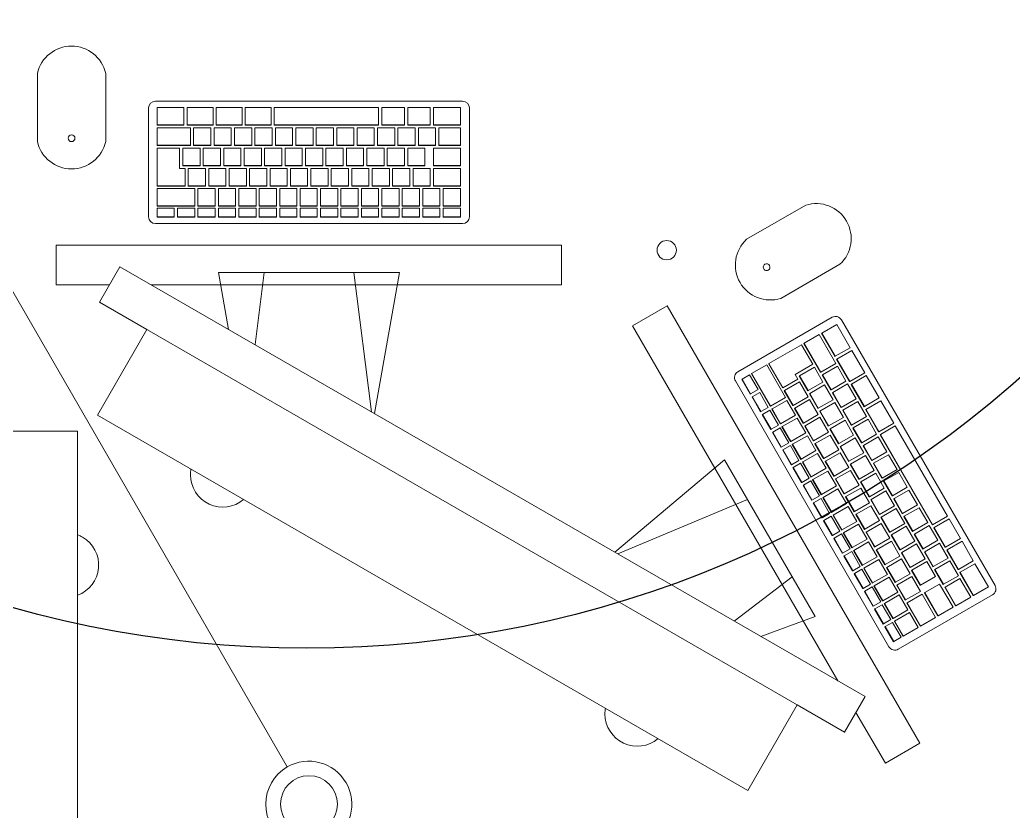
# Model space of a CAD drawing. Header units: millimetres. Extents: x 155920 to 295199, y -4084 to 97293.
# Drawn here: x 167942 to 168865, y 22626 to 23362 of the extents above; entities that cross this region are included whole.
import ezdxf

# ---------------------------------------------------------------- set-up
doc = ezdxf.new("R2010")
doc.units = ezdxf.units.MM
doc.header["$MEASUREMENT"] = 0
for name, color, linetype, lineweight in [('A-GENM', 8, 'CONTINUOUS', 9), ('E-ELEC-EQPM', 8, 'CONTINUOUS', 9), ('I-FURN', 8, 'CONTINUOUS', 9)]:
    doc.layers.add(name, color=color, linetype=linetype, lineweight=lineweight)
doc.layers.add('Social Distancing', color=7, linetype='CONTINUOUS')

msp = doc.modelspace()

# ---------------------------------------------------------------- linework, layer by layer
at = {"layer": 'A-GENM'}
for p, q in [((167958.24, 23312.59), (167958.24, 23249.09)), ((168021.74, 23249.09), (168021.74, 23312.59)), ((168353.5, 23286.71), (168067.97, 23286.71)), ((168061.62, 23280.36), (168061.62, 23179.2)), ((168094.5, 23280.72), (168069.5, 23280.72)), ((168069.5, 23280.72), (168069.5, 23264.78)), ((168094.5, 23264.78), (168094.5, 23280.72)), ((168121.5, 23280.72), (168097.5, 23280.72)), ((168097.5, 23280.72), (168097.5, 23264.78)), ((168121.5, 23264.78), (168121.5, 23280.72)), ((168148.5, 23280.72), (168124.5, 23280.72)), ((168124.5, 23280.72), (168124.5, 23264.78)), ((168148.5, 23264.78), (168148.5, 23280.72)), ((168175.5, 23280.72), (168151.5, 23280.72)), ((168151.5, 23280.72), (168151.5, 23264.78)), ((168175.5, 23264.78), (168175.5, 23280.72)), ((168178.5, 23280.72), (168178.5, 23264.78)), ((168275.5, 23280.72), (168178.5, 23280.72)), ((168275.5, 23264.78), (168275.5, 23280.72)), ((168278.5, 23280.72), (168278.5, 23264.78)), ((168299.5, 23280.72), (168278.5, 23280.72)), ((168299.5, 23264.78), (168299.5, 23280.72)), ((168302.5, 23280.72), (168302.5, 23264.78)), ((168323.5, 23280.72), (168302.5, 23280.72)), ((168323.5, 23264.78), (168323.5, 23280.72)), ((168326.5, 23280.72), (168326.5, 23264.78)), ((168351.5, 23280.72), (168326.5, 23280.72)), ((168351.5, 23264.78), (168351.5, 23280.72)), ((168359.85, 23179.2), (168359.85, 23280.36)), ((168069.5, 23264.78), (168094.5, 23264.78)), ((168069.5, 23264.51), (168069.5, 23264.78)), ((168094.5, 23264.51), (168069.5, 23264.51)), ((168094.5, 23264.51), (168094.5, 23264.78)), ((168097.5, 23264.78), (168121.5, 23264.78)), ((168097.5, 23264.51), (168097.5, 23264.78)), ((168121.5, 23264.51), (168097.5, 23264.51)), ((168121.5, 23264.51), (168121.5, 23264.78)), ((168124.5, 23264.78), (168148.5, 23264.78)), ((168124.5, 23264.51), (168124.5, 23264.78)), ((168148.5, 23264.51), (168124.5, 23264.51)), ((168148.5, 23264.51), (168148.5, 23264.78)), ((168151.5, 23264.78), (168175.5, 23264.78)), ((168151.5, 23264.51), (168151.5, 23264.78)), ((168175.5, 23264.51), (168151.5, 23264.51)), ((168175.5, 23264.51), (168175.5, 23264.78)), ((168178.5, 23264.78), (168275.5, 23264.78)), ((168178.5, 23264.51), (168178.5, 23264.78)), ((168275.5, 23264.51), (168178.5, 23264.51)), ((168275.5, 23264.51), (168275.5, 23264.78)), ((168278.5, 23264.78), (168299.5, 23264.78)), ((168278.5, 23264.51), (168278.5, 23264.78)), ((168299.5, 23264.51), (168278.5, 23264.51)), ((168299.5, 23264.51), (168299.5, 23264.78)), ((168302.5, 23264.78), (168323.5, 23264.78)), ((168302.5, 23264.51), (168302.5, 23264.78)), ((168323.5, 23264.51), (168302.5, 23264.51)), ((168323.5, 23264.51), (168323.5, 23264.78)), ((168326.5, 23264.78), (168351.5, 23264.78)), ((168326.5, 23264.51), (168326.5, 23264.78)), ((168351.5, 23264.51), (168326.5, 23264.51)), ((168351.5, 23264.51), (168351.5, 23264.78)), ((168069.5, 23261.82), (168069.5, 23245.85)), ((168100.5, 23261.82), (168069.5, 23261.82)), ((168100.5, 23245.85), (168100.5, 23261.82)), ((168103.5, 23261.82), (168103.5, 23245.85)), ((168119.5, 23261.82), (168103.5, 23261.82)), ((168119.5, 23245.85), (168119.5, 23261.82)), ((168122.5, 23261.82), (168122.5, 23245.85)), ((168138.5, 23261.82), (168122.5, 23261.82)), ((168138.5, 23245.85), (168138.5, 23261.82)), ((168141.5, 23261.82), (168141.5, 23245.85)), ((168157.5, 23261.82), (168141.5, 23261.82)), ((168157.5, 23245.85), (168157.5, 23261.82)), ((168160.5, 23261.82), (168160.5, 23245.85)), ((168176.5, 23261.82), (168160.5, 23261.82)), ((168176.5, 23245.85), (168176.5, 23261.82)), ((168179.5, 23261.82), (168179.5, 23245.85)), ((168195.5, 23261.82), (168179.5, 23261.82)), ((168195.5, 23245.85), (168195.5, 23261.82)), ((168198.5, 23261.82), (168198.5, 23245.85)), ((168214.5, 23261.82), (168198.5, 23261.82)), ((168214.5, 23245.85), (168214.5, 23261.82)), ((168217.5, 23261.82), (168217.5, 23245.85)), ((168233.5, 23261.82), (168217.5, 23261.82)), ((168233.5, 23245.85), (168233.5, 23261.82)), ((168236.5, 23261.82), (168236.5, 23245.85)), ((168252.5, 23261.82), (168236.5, 23261.82)), ((168252.5, 23245.85), (168252.5, 23261.82)), ((168255.5, 23261.82), (168255.5, 23245.85)), ((168271.5, 23261.82), (168255.5, 23261.82)), ((168271.5, 23245.85), (168271.5, 23261.82)), ((168274.5, 23261.82), (168274.5, 23245.85)), ((168290.5, 23261.82), (168274.5, 23261.82)), ((168290.5, 23245.85), (168290.5, 23261.82)), ((168293.5, 23261.82), (168293.5, 23245.85)), ((168309.5, 23261.82), (168293.5, 23261.82)), ((168309.5, 23245.85), (168309.5, 23261.82)), ((168312.5, 23261.82), (168312.5, 23245.85)), ((168328.5, 23261.82), (168312.5, 23261.82)), ((168328.5, 23245.85), (168328.5, 23261.82)), ((168331.5, 23261.79), (168331.5, 23245.85)), ((168351.5, 23261.79), (168331.5, 23261.79)), ((168351.5, 23245.85), (168351.5, 23261.79)), ((168069.5, 23245.85), (168100.5, 23245.85)), ((168069.5, 23245.58), (168069.5, 23245.85)), ((168100.5, 23245.58), (168069.5, 23245.58)), ((168100.5, 23245.58), (168100.5, 23245.85)), ((168103.5, 23245.85), (168119.5, 23245.85)), ((168103.5, 23245.58), (168103.5, 23245.85)), ((168119.5, 23245.58), (168103.5, 23245.58)), ((168119.5, 23245.58), (168119.5, 23245.85)), ((168122.5, 23245.85), (168138.5, 23245.85)), ((168122.5, 23245.58), (168122.5, 23245.85)), ((168138.5, 23245.58), (168122.5, 23245.58)), ((168138.5, 23245.58), (168138.5, 23245.85)), ((168141.5, 23245.85), (168157.5, 23245.85)), ((168141.5, 23245.58), (168141.5, 23245.85)), ((168157.5, 23245.58), (168141.5, 23245.58)), ((168157.5, 23245.58), (168157.5, 23245.85)), ((168160.5, 23245.85), (168176.5, 23245.85)), ((168160.5, 23245.58), (168160.5, 23245.85)), ((168176.5, 23245.58), (168160.5, 23245.58)), ((168176.5, 23245.58), (168176.5, 23245.85)), ((168179.5, 23245.85), (168195.5, 23245.85)), ((168179.5, 23245.58), (168179.5, 23245.85)), ((168195.5, 23245.58), (168179.5, 23245.58)), ((168195.5, 23245.58), (168195.5, 23245.85)), ((168198.5, 23245.85), (168214.5, 23245.85)), ((168198.5, 23245.58), (168198.5, 23245.85)), ((168214.5, 23245.58), (168198.5, 23245.58)), ((168214.5, 23245.58), (168214.5, 23245.85)), ((168217.5, 23245.85), (168233.5, 23245.85)), ((168217.5, 23245.58), (168217.5, 23245.85)), ((168233.5, 23245.58), (168217.5, 23245.58)), ((168233.5, 23245.58), (168233.5, 23245.85)), ((168236.5, 23245.85), (168252.5, 23245.85)), ((168236.5, 23245.58), (168236.5, 23245.85)), ((168252.5, 23245.58), (168236.5, 23245.58)), ((168252.5, 23245.58), (168252.5, 23245.85)), ((168255.5, 23245.85), (168271.5, 23245.85)), ((168255.5, 23245.58), (168255.5, 23245.85)), ((168271.5, 23245.58), (168255.5, 23245.58)), ((168271.5, 23245.58), (168271.5, 23245.85)), ((168274.5, 23245.85), (168290.5, 23245.85)), ((168274.5, 23245.58), (168274.5, 23245.85)), ((168290.5, 23245.58), (168274.5, 23245.58)), ((168290.5, 23245.58), (168290.5, 23245.85)), ((168293.5, 23245.85), (168309.5, 23245.85)), ((168293.5, 23245.58), (168293.5, 23245.85)), ((168309.5, 23245.58), (168293.5, 23245.58)), ((168309.5, 23245.58), (168309.5, 23245.85)), ((168312.5, 23245.85), (168328.5, 23245.85)), ((168312.5, 23245.58), (168312.5, 23245.85)), ((168328.5, 23245.58), (168312.5, 23245.58)), ((168328.5, 23245.58), (168328.5, 23245.85)), ((168331.5, 23245.85), (168351.5, 23245.85)), ((168331.5, 23245.58), (168331.5, 23245.85)), ((168351.5, 23245.58), (168331.5, 23245.58)), ((168351.5, 23245.58), (168351.5, 23245.85)), ((168090.5, 23242.89), (168069.5, 23242.89)), ((168069.5, 23242.89), (168069.5, 23208)), ((168090.5, 23223.96), (168090.5, 23242.89)), ((168093.5, 23242.89), (168093.5, 23226.93)), ((168109.5, 23242.89), (168093.5, 23242.89)), ((168109.5, 23226.93), (168109.5, 23242.89)), ((168112.5, 23242.89), (168112.5, 23226.93)), ((168128.5, 23242.89), (168112.5, 23242.89)), ((168128.5, 23226.93), (168128.5, 23242.89)), ((168131.5, 23242.89), (168131.5, 23226.93)), ((168147.5, 23242.89), (168131.5, 23242.89)), ((168147.5, 23226.93), (168147.5, 23242.89)), ((168150.5, 23242.89), (168150.5, 23226.93)), ((168166.5, 23242.89), (168150.5, 23242.89)), ((168166.5, 23226.93), (168166.5, 23242.89)), ((168169.5, 23242.89), (168169.5, 23226.93)), ((168185.5, 23242.89), (168169.5, 23242.89)), ((168185.5, 23226.93), (168185.5, 23242.89)), ((168188.5, 23242.89), (168188.5, 23226.93)), ((168204.5, 23242.89), (168188.5, 23242.89)), ((168204.5, 23226.93), (168204.5, 23242.89)), ((168207.5, 23242.89), (168207.5, 23226.93)), ((168223.5, 23242.89), (168207.5, 23242.89)), ((168223.5, 23226.93), (168223.5, 23242.89)), ((168226.5, 23242.89), (168226.5, 23226.93)), ((168242.5, 23242.89), (168226.5, 23242.89)), ((168242.5, 23226.93), (168242.5, 23242.89)), ((168245.5, 23242.89), (168245.5, 23226.93)), ((168261.5, 23242.89), (168245.5, 23242.89)), ((168261.5, 23226.93), (168261.5, 23242.89)), ((168264.5, 23242.89), (168264.5, 23226.93)), ((168280.5, 23242.89), (168264.5, 23242.89)), ((168280.5, 23226.93), (168280.5, 23242.89)), ((168283.5, 23242.89), (168283.5, 23226.93)), ((168299.5, 23242.89), (168283.5, 23242.89)), ((168299.5, 23226.93), (168299.5, 23242.89)), ((168302.5, 23242.89), (168302.5, 23226.93)), ((168318.5, 23242.89), (168302.5, 23242.89)), ((168318.5, 23226.93), (168318.5, 23242.89)), ((168326.5, 23242.87), (168326.5, 23226.93)), ((168351.5, 23242.87), (168326.5, 23242.87)), ((168351.5, 23226.93), (168351.5, 23242.87)), ((168093.5, 23226.93), (168109.5, 23226.93)), ((168093.5, 23226.65), (168093.5, 23226.93)), ((168109.5, 23226.65), (168109.5, 23226.93)), ((168112.5, 23226.93), (168128.5, 23226.93)), ((168112.5, 23226.65), (168112.5, 23226.93)), ((168128.5, 23226.65), (168128.5, 23226.93)), ((168131.5, 23226.93), (168147.5, 23226.93)), ((168131.5, 23226.65), (168131.5, 23226.93)), ((168147.5, 23226.65), (168147.5, 23226.93)), ((168150.5, 23226.93), (168166.5, 23226.93)), ((168150.5, 23226.65), (168150.5, 23226.93)), ((168166.5, 23226.65), (168166.5, 23226.93)), ((168169.5, 23226.93), (168185.5, 23226.93)), ((168169.5, 23226.65), (168169.5, 23226.93)), ((168185.5, 23226.65), (168185.5, 23226.93)), ((168188.5, 23226.93), (168204.5, 23226.93)), ((168188.5, 23226.65), (168188.5, 23226.93)), ((168204.5, 23226.65), (168204.5, 23226.93)), ((168207.5, 23226.93), (168223.5, 23226.93)), ((168207.5, 23226.65), (168207.5, 23226.93)), ((168223.5, 23226.65), (168223.5, 23226.93)), ((168226.5, 23226.93), (168242.5, 23226.93)), ((168226.5, 23226.65), (168226.5, 23226.93)), ((168242.5, 23226.65), (168242.5, 23226.93)), ((168245.5, 23226.93), (168261.5, 23226.93)), ((168245.5, 23226.65), (168245.5, 23226.93)), ((168261.5, 23226.65), (168261.5, 23226.93)), ((168264.5, 23226.93), (168280.5, 23226.93)), ((168264.5, 23226.65), (168264.5, 23226.93)), ((168280.5, 23226.65), (168280.5, 23226.93)), ((168283.5, 23226.93), (168299.5, 23226.93)), ((168283.5, 23226.65), (168283.5, 23226.93)), ((168299.5, 23226.65), (168299.5, 23226.93)), ((168302.5, 23226.93), (168318.5, 23226.93)), ((168302.5, 23226.65), (168302.5, 23226.93)), ((168318.5, 23226.65), (168318.5, 23226.93)), ((168326.5, 23226.93), (168351.5, 23226.93)), ((168326.5, 23226.65), (168326.5, 23226.93)), ((168351.5, 23226.65), (168351.5, 23226.93)), ((168095.5, 23223.96), (168090.5, 23223.96)), ((168109.5, 23226.65), (168093.5, 23226.65)), ((168095.5, 23208), (168095.5, 23223.96)), ((168098.5, 23223.96), (168098.5, 23208)), ((168114.5, 23223.96), (168098.5, 23223.96)), ((168128.5, 23226.65), (168112.5, 23226.65)), ((168114.5, 23208), (168114.5, 23223.96)), ((168117.5, 23223.96), (168117.5, 23208)), ((168133.5, 23223.96), (168117.5, 23223.96)), ((168147.5, 23226.65), (168131.5, 23226.65)), ((168133.5, 23208), (168133.5, 23223.96)), ((168136.5, 23223.96), (168136.5, 23208)), ((168152.5, 23223.96), (168136.5, 23223.96)), ((168166.5, 23226.65), (168150.5, 23226.65)), ((168152.5, 23208), (168152.5, 23223.96)), ((168155.5, 23223.96), (168155.5, 23208)), ((168171.5, 23223.96), (168155.5, 23223.96)), ((168185.5, 23226.65), (168169.5, 23226.65)), ((168171.5, 23208), (168171.5, 23223.96)), ((168174.5, 23223.96), (168174.5, 23208)), ((168190.5, 23223.96), (168174.5, 23223.96)), ((168204.5, 23226.65), (168188.5, 23226.65)), ((168190.5, 23208), (168190.5, 23223.96)), ((168193.5, 23223.96), (168193.5, 23208)), ((168209.5, 23223.96), (168193.5, 23223.96)), ((168223.5, 23226.65), (168207.5, 23226.65)), ((168209.5, 23208), (168209.5, 23223.96)), ((168212.5, 23223.96), (168212.5, 23208)), ((168228.5, 23223.96), (168212.5, 23223.96)), ((168242.5, 23226.65), (168226.5, 23226.65)), ((168228.5, 23208), (168228.5, 23223.96)), ((168231.5, 23223.96), (168231.5, 23208)), ((168247.5, 23223.96), (168231.5, 23223.96)), ((168261.5, 23226.65), (168245.5, 23226.65)), ((168247.5, 23208), (168247.5, 23223.96)), ((168250.5, 23223.96), (168250.5, 23208)), ((168266.5, 23223.96), (168250.5, 23223.96)), ((168280.5, 23226.65), (168264.5, 23226.65)), ((168266.5, 23208), (168266.5, 23223.96)), ((168269.5, 23223.96), (168269.5, 23208)), ((168285.5, 23223.96), (168269.5, 23223.96)), ((168299.5, 23226.65), (168283.5, 23226.65)), ((168285.5, 23208), (168285.5, 23223.96)), ((168288.5, 23223.96), (168288.5, 23208)), ((168304.5, 23223.96), (168288.5, 23223.96)), ((168318.5, 23226.65), (168302.5, 23226.65)), ((168304.5, 23208), (168304.5, 23223.96)), ((168307.5, 23223.96), (168307.5, 23208)), ((168323.5, 23223.96), (168307.5, 23223.96)), ((168323.5, 23208), (168323.5, 23223.96)), ((168351.5, 23226.65), (168326.5, 23226.65)), ((168326.5, 23223.94), (168326.5, 23208)), ((168351.5, 23223.94), (168326.5, 23223.94)), ((168351.5, 23208), (168351.5, 23223.94)), ((168069.5, 23208), (168095.5, 23208)), ((168069.5, 23207.72), (168069.5, 23208)), ((168095.5, 23207.72), (168069.5, 23207.72)), ((168104.5, 23205.59), (168069.5, 23205.59)), ((168069.5, 23205.59), (168069.5, 23189.35)), ((168095.5, 23207.72), (168095.5, 23208)), ((168098.5, 23208), (168114.5, 23208)), ((168098.5, 23207.72), (168098.5, 23208)), ((168114.5, 23207.72), (168098.5, 23207.72)), ((168104.5, 23189.35), (168104.5, 23205.59)), ((168107.5, 23205.31), (168107.5, 23189.35)), ((168123.5, 23205.31), (168107.5, 23205.31)), ((168114.5, 23207.72), (168114.5, 23208)), ((168117.5, 23208), (168133.5, 23208)), ((168117.5, 23207.72), (168117.5, 23208)), ((168133.5, 23207.72), (168117.5, 23207.72)), ((168123.5, 23189.35), (168123.5, 23205.31)), ((168126.5, 23205.31), (168126.5, 23189.35)), ((168142.5, 23205.31), (168126.5, 23205.31)), ((168133.5, 23207.72), (168133.5, 23208)), ((168136.5, 23208), (168152.5, 23208)), ((168136.5, 23207.72), (168136.5, 23208)), ((168152.5, 23207.72), (168136.5, 23207.72)), ((168142.5, 23189.35), (168142.5, 23205.31)), ((168145.5, 23205.31), (168145.5, 23189.35)), ((168161.5, 23205.31), (168145.5, 23205.31)), ((168152.5, 23207.72), (168152.5, 23208)), ((168155.5, 23208), (168171.5, 23208)), ((168155.5, 23207.72), (168155.5, 23208)), ((168171.5, 23207.72), (168155.5, 23207.72)), ((168161.5, 23189.35), (168161.5, 23205.31)), ((168164.5, 23205.31), (168164.5, 23189.35)), ((168180.5, 23205.31), (168164.5, 23205.31)), ((168171.5, 23207.72), (168171.5, 23208)), ((168174.5, 23208), (168190.5, 23208)), ((168174.5, 23207.72), (168174.5, 23208)), ((168190.5, 23207.72), (168174.5, 23207.72)), ((168180.5, 23189.35), (168180.5, 23205.31)), ((168183.5, 23205.31), (168183.5, 23189.35)), ((168199.5, 23205.31), (168183.5, 23205.31)), ((168190.5, 23207.72), (168190.5, 23208)), ((168193.5, 23208), (168209.5, 23208)), ((168193.5, 23207.72), (168193.5, 23208)), ((168209.5, 23207.72), (168193.5, 23207.72)), ((168199.5, 23189.35), (168199.5, 23205.31)), ((168202.5, 23205.31), (168202.5, 23189.35)), ((168218.5, 23205.31), (168202.5, 23205.31)), ((168209.5, 23207.72), (168209.5, 23208)), ((168212.5, 23208), (168228.5, 23208)), ((168212.5, 23207.72), (168212.5, 23208)), ((168228.5, 23207.72), (168212.5, 23207.72)), ((168218.5, 23189.35), (168218.5, 23205.31)), ((168221.5, 23205.31), (168221.5, 23189.35)), ((168237.5, 23205.31), (168221.5, 23205.31)), ((168228.5, 23207.72), (168228.5, 23208)), ((168231.5, 23208), (168247.5, 23208)), ((168231.5, 23207.72), (168231.5, 23208)), ((168247.5, 23207.72), (168231.5, 23207.72)), ((168237.5, 23189.35), (168237.5, 23205.31)), ((168240.5, 23205.31), (168240.5, 23189.35)), ((168256.5, 23205.31), (168240.5, 23205.31)), ((168247.5, 23207.72), (168247.5, 23208)), ((168250.5, 23208), (168266.5, 23208)), ((168250.5, 23207.72), (168250.5, 23208)), ((168266.5, 23207.72), (168250.5, 23207.72)), ((168256.5, 23189.35), (168256.5, 23205.31)), ((168259.5, 23205.31), (168259.5, 23189.35)), ((168275.5, 23205.31), (168259.5, 23205.31)), ((168266.5, 23207.72), (168266.5, 23208)), ((168269.5, 23208), (168285.5, 23208)), ((168269.5, 23207.72), (168269.5, 23208)), ((168285.5, 23207.72), (168269.5, 23207.72)), ((168275.5, 23189.35), (168275.5, 23205.31)), ((168278.5, 23205.31), (168278.5, 23189.35)), ((168294.5, 23205.31), (168278.5, 23205.31)), ((168285.5, 23207.72), (168285.5, 23208)), ((168288.5, 23208), (168304.5, 23208)), ((168288.5, 23207.72), (168288.5, 23208)), ((168304.5, 23207.72), (168288.5, 23207.72)), ((168294.5, 23189.35), (168294.5, 23205.31)), ((168297.5, 23205.31), (168297.5, 23189.35)), ((168313.5, 23205.31), (168297.5, 23205.31)), ((168304.5, 23207.72), (168304.5, 23208)), ((168307.5, 23208), (168323.5, 23208)), ((168307.5, 23207.72), (168307.5, 23208)), ((168323.5, 23207.72), (168307.5, 23207.72)), ((168313.5, 23189.35), (168313.5, 23205.31)), ((168316.5, 23205.31), (168316.5, 23189.35)), ((168332.5, 23205.31), (168316.5, 23205.31)), ((168323.5, 23207.72), (168323.5, 23208)), ((168326.5, 23208), (168351.5, 23208)), ((168326.5, 23207.72), (168326.5, 23208)), ((168351.5, 23207.72), (168326.5, 23207.72)), ((168332.5, 23189.35), (168332.5, 23205.31)), ((168335.5, 23205.31), (168335.5, 23189.35)), ((168351.5, 23205.31), (168335.5, 23205.31)), ((168351.5, 23207.72), (168351.5, 23208)), ((168351.5, 23189.35), (168351.5, 23205.31)), ((168672.63, 23189.97), (168617.64, 23158.22)), ((168069.5, 23189.35), (168104.5, 23189.35)), ((168069.5, 23189.07), (168069.5, 23189.35)), ((168104.5, 23189.07), (168069.5, 23189.07)), ((168069.5, 23187.09), (168069.5, 23179.11)), ((168085.5, 23187.09), (168069.5, 23187.09)), ((168085.5, 23179.11), (168085.5, 23187.09)), ((168088.5, 23187.09), (168088.5, 23179.11)), ((168104.5, 23187.09), (168088.5, 23187.09)), ((168104.5, 23189.07), (168104.5, 23189.35)), ((168104.5, 23179.11), (168104.5, 23187.09)), ((168107.5, 23189.35), (168123.5, 23189.35)), ((168107.5, 23189.07), (168107.5, 23189.35)), ((168123.5, 23189.07), (168107.5, 23189.07)), ((168107.5, 23187.09), (168107.5, 23179.11)), ((168123.5, 23187.09), (168107.5, 23187.09)), ((168123.5, 23189.07), (168123.5, 23189.35)), ((168123.5, 23179.11), (168123.5, 23187.09)), ((168126.5, 23189.35), (168142.5, 23189.35)), ((168126.5, 23189.07), (168126.5, 23189.35)), ((168142.5, 23189.07), (168126.5, 23189.07)), ((168126.5, 23187.09), (168126.5, 23179.11)), ((168142.5, 23187.09), (168126.5, 23187.09)), ((168142.5, 23189.07), (168142.5, 23189.35)), ((168142.5, 23179.11), (168142.5, 23187.09)), ((168145.5, 23189.35), (168161.5, 23189.35)), ((168145.5, 23189.07), (168145.5, 23189.35)), ((168161.5, 23189.07), (168145.5, 23189.07)), ((168145.5, 23187.09), (168145.5, 23179.11)), ((168161.5, 23187.09), (168145.5, 23187.09)), ((168161.5, 23189.07), (168161.5, 23189.35)), ((168161.5, 23179.11), (168161.5, 23187.09)), ((168164.5, 23189.35), (168180.5, 23189.35)), ((168164.5, 23189.07), (168164.5, 23189.35)), ((168180.5, 23189.07), (168164.5, 23189.07)), ((168164.5, 23187.09), (168164.5, 23179.11)), ((168180.5, 23187.09), (168164.5, 23187.09)), ((168180.5, 23189.07), (168180.5, 23189.35)), ((168180.5, 23179.11), (168180.5, 23187.09)), ((168183.5, 23189.35), (168199.5, 23189.35)), ((168183.5, 23189.07), (168183.5, 23189.35)), ((168199.5, 23189.07), (168183.5, 23189.07)), ((168183.5, 23187.09), (168183.5, 23179.11)), ((168199.5, 23187.09), (168183.5, 23187.09)), ((168199.5, 23189.07), (168199.5, 23189.35)), ((168199.5, 23179.11), (168199.5, 23187.09)), ((168202.5, 23189.35), (168218.5, 23189.35)), ((168202.5, 23189.07), (168202.5, 23189.35)), ((168218.5, 23189.07), (168202.5, 23189.07)), ((168202.5, 23187.09), (168202.5, 23179.11)), ((168218.5, 23187.09), (168202.5, 23187.09)), ((168218.5, 23189.07), (168218.5, 23189.35)), ((168218.5, 23179.11), (168218.5, 23187.09)), ((168221.5, 23189.35), (168237.5, 23189.35)), ((168221.5, 23189.07), (168221.5, 23189.35)), ((168237.5, 23189.07), (168221.5, 23189.07)), ((168221.5, 23187.09), (168221.5, 23179.11)), ((168237.5, 23187.09), (168221.5, 23187.09)), ((168237.5, 23189.07), (168237.5, 23189.35)), ((168237.5, 23179.11), (168237.5, 23187.09)), ((168240.5, 23189.35), (168256.5, 23189.35)), ((168240.5, 23189.07), (168240.5, 23189.35)), ((168256.5, 23189.07), (168240.5, 23189.07)), ((168240.5, 23187.09), (168240.5, 23179.11)), ((168256.5, 23187.09), (168240.5, 23187.09)), ((168256.5, 23189.07), (168256.5, 23189.35)), ((168256.5, 23179.11), (168256.5, 23187.09)), ((168259.5, 23189.35), (168275.5, 23189.35)), ((168259.5, 23189.07), (168259.5, 23189.35)), ((168275.5, 23189.07), (168259.5, 23189.07)), ((168259.5, 23187.09), (168259.5, 23179.11)), ((168275.5, 23187.09), (168259.5, 23187.09)), ((168275.5, 23189.07), (168275.5, 23189.35)), ((168275.5, 23179.11), (168275.5, 23187.09)), ((168278.5, 23189.35), (168294.5, 23189.35)), ((168278.5, 23189.07), (168278.5, 23189.35)), ((168294.5, 23189.07), (168278.5, 23189.07)), ((168278.5, 23187.09), (168278.5, 23179.11)), ((168294.5, 23187.09), (168278.5, 23187.09)), ((168294.5, 23189.07), (168294.5, 23189.35)), ((168294.5, 23179.11), (168294.5, 23187.09)), ((168297.5, 23189.35), (168313.5, 23189.35)), ((168297.5, 23189.07), (168297.5, 23189.35)), ((168313.5, 23189.07), (168297.5, 23189.07)), ((168297.5, 23187.09), (168297.5, 23179.11)), ((168313.5, 23187.09), (168297.5, 23187.09)), ((168313.5, 23189.07), (168313.5, 23189.35)), ((168313.5, 23179.11), (168313.5, 23187.09)), ((168316.5, 23189.35), (168332.5, 23189.35)), ((168316.5, 23189.07), (168316.5, 23189.35)), ((168332.5, 23189.07), (168316.5, 23189.07)), ((168316.5, 23187.09), (168316.5, 23179.11)), ((168332.5, 23187.09), (168316.5, 23187.09)), ((168332.5, 23189.07), (168332.5, 23189.35)), ((168332.5, 23179.11), (168332.5, 23187.09)), ((168335.5, 23189.35), (168351.5, 23189.35)), ((168335.5, 23189.07), (168335.5, 23189.35)), ((168351.5, 23189.07), (168335.5, 23189.07)), ((168335.5, 23187.09), (168335.5, 23179.11)), ((168351.5, 23187.09), (168335.5, 23187.09)), ((168351.5, 23189.07), (168351.5, 23189.35)), ((168351.5, 23179.11), (168351.5, 23187.09)), ((168067.97, 23172.85), (168353.5, 23172.85)), ((168069.5, 23179.11), (168085.5, 23179.11)), ((168069.5, 23178.83), (168069.5, 23179.11)), ((168085.5, 23178.83), (168069.5, 23178.83)), ((168085.5, 23178.83), (168085.5, 23179.11)), ((168088.5, 23179.11), (168104.5, 23179.11)), ((168088.5, 23178.83), (168088.5, 23179.11)), ((168104.5, 23178.83), (168088.5, 23178.83)), ((168104.5, 23178.83), (168104.5, 23179.11)), ((168107.5, 23179.11), (168123.5, 23179.11)), ((168107.5, 23178.83), (168107.5, 23179.11)), ((168123.5, 23178.83), (168107.5, 23178.83)), ((168123.5, 23178.83), (168123.5, 23179.11)), ((168126.5, 23179.11), (168142.5, 23179.11)), ((168126.5, 23178.83), (168126.5, 23179.11)), ((168142.5, 23178.83), (168126.5, 23178.83)), ((168142.5, 23178.83), (168142.5, 23179.11)), ((168145.5, 23179.11), (168161.5, 23179.11)), ((168145.5, 23178.83), (168145.5, 23179.11)), ((168161.5, 23178.83), (168145.5, 23178.83)), ((168161.5, 23178.83), (168161.5, 23179.11)), ((168164.5, 23179.11), (168180.5, 23179.11)), ((168164.5, 23178.83), (168164.5, 23179.11)), ((168180.5, 23178.83), (168164.5, 23178.83)), ((168180.5, 23178.83), (168180.5, 23179.11)), ((168183.5, 23179.11), (168199.5, 23179.11)), ((168183.5, 23178.83), (168183.5, 23179.11)), ((168199.5, 23178.83), (168183.5, 23178.83)), ((168199.5, 23178.83), (168199.5, 23179.11)), ((168202.5, 23179.11), (168218.5, 23179.11)), ((168202.5, 23178.83), (168202.5, 23179.11)), ((168218.5, 23178.83), (168202.5, 23178.83)), ((168218.5, 23178.83), (168218.5, 23179.11)), ((168221.5, 23179.11), (168237.5, 23179.11)), ((168221.5, 23178.83), (168221.5, 23179.11)), ((168237.5, 23178.83), (168221.5, 23178.83)), ((168237.5, 23178.83), (168237.5, 23179.11)), ((168240.5, 23179.11), (168256.5, 23179.11)), ((168240.5, 23178.83), (168240.5, 23179.11)), ((168256.5, 23178.83), (168240.5, 23178.83)), ((168256.5, 23178.83), (168256.5, 23179.11)), ((168259.5, 23179.11), (168275.5, 23179.11)), ((168259.5, 23178.83), (168259.5, 23179.11)), ((168275.5, 23178.83), (168259.5, 23178.83)), ((168275.5, 23178.83), (168275.5, 23179.11)), ((168278.5, 23179.11), (168294.5, 23179.11)), ((168278.5, 23178.83), (168278.5, 23179.11)), ((168294.5, 23178.83), (168278.5, 23178.83)), ((168294.5, 23178.83), (168294.5, 23179.11)), ((168297.5, 23179.11), (168313.5, 23179.11)), ((168297.5, 23178.83), (168297.5, 23179.11)), ((168313.5, 23178.83), (168297.5, 23178.83)), ((168313.5, 23178.83), (168313.5, 23179.11)), ((168316.5, 23179.11), (168332.5, 23179.11)), ((168316.5, 23178.83), (168316.5, 23179.11)), ((168332.5, 23178.83), (168316.5, 23178.83)), ((168332.5, 23178.83), (168332.5, 23179.11)), ((168335.5, 23179.11), (168351.5, 23179.11)), ((168335.5, 23178.83), (168335.5, 23179.11)), ((168351.5, 23178.83), (168335.5, 23178.83)), ((168351.5, 23178.83), (168351.5, 23179.11)), ((168649.39, 23103.23), (168704.38, 23134.98)), ((168697.15, 23085.62), (168609.54, 23035.04)), ((168701.41, 23078.97), (168687.6, 23071)), ((168713.91, 23057.32), (168701.41, 23078.97)), ((168848.59, 22836.02), (168705.83, 23083.3)), ((168687.36, 23070.86), (168687.6, 23071)), ((168699.86, 23049.21), (168687.36, 23070.86)), ((168687.6, 23071), (168700.1, 23049.35)), ((168670.97, 23061.4), (168671.21, 23061.54)), ((168686.47, 23034.55), (168670.97, 23061.4)), ((168685.03, 23069.52), (168671.21, 23061.54)), ((168671.21, 23061.54), (168686.71, 23034.69)), ((168700.53, 23042.67), (168685.03, 23069.52)), ((168668.64, 23060.05), (168638.43, 23042.61)), ((168679.14, 23041.87), (168668.64, 23060.05)), ((168700.1, 23049.35), (168713.91, 23057.32)), ((168715.41, 23054.72), (168701.6, 23046.75)), ((168727.41, 23033.94), (168715.41, 23054.72)), ((168638.19, 23042.47), (168638.43, 23042.61)), ((168651.19, 23019.96), (168638.19, 23042.47)), ((168638.43, 23042.61), (168651.43, 23020.09)), ((168686.71, 23034.69), (168700.53, 23042.67)), ((168699.86, 23049.21), (168700.1, 23049.35)), ((168701.36, 23046.61), (168701.6, 23046.75)), ((168713.36, 23025.83), (168701.36, 23046.61)), ((168701.6, 23046.75), (168713.6, 23025.97)), ((168622.04, 23033.15), (168622.27, 23033.29)), ((168639.54, 23002.84), (168622.04, 23033.15)), ((168636.34, 23041.4), (168622.27, 23033.29)), ((168622.27, 23033.29), (168639.77, 23002.97)), ((168653.84, 23011.09), (168636.34, 23041.4)), ((168662.75, 23032.4), (168679.14, 23041.87)), ((168680.64, 23039.27), (168666.82, 23031.29)), ((168688.64, 23025.41), (168680.64, 23039.27)), ((168686.47, 23034.55), (168686.71, 23034.69)), ((168702.03, 23040.07), (168688.21, 23032.09)), ((168710.03, 23026.22), (168702.03, 23040.07)), ((168713.6, 23025.97), (168727.41, 23033.94)), ((168607.22, 23026.36), (168749.98, 22779.08)), ((168613.17, 23028.03), (168613.41, 23028.17)), ((168621.17, 23014.17), (168613.17, 23028.03)), ((168620.32, 23032.16), (168613.41, 23028.17)), ((168613.41, 23028.17), (168621.41, 23014.31)), ((168628.32, 23018.3), (168620.32, 23032.16)), ((168651.43, 23020.09), (168665.25, 23028.07)), ((168666.75, 23025.48), (168652.93, 23017.5)), ((168665.25, 23028.07), (168662.75, 23032.4)), ((168666.58, 23031.15), (168666.82, 23031.29)), ((168674.58, 23017.29), (168666.58, 23031.15)), ((168674.75, 23011.62), (168666.75, 23025.48)), ((168666.82, 23031.29), (168674.82, 23017.43)), ((168674.82, 23017.43), (168688.64, 23025.41)), ((168687.97, 23031.95), (168688.21, 23032.09)), ((168695.97, 23018.1), (168687.97, 23031.95)), ((168688.21, 23032.09), (168696.21, 23018.24)), ((168696.21, 23018.24), (168710.03, 23026.22)), ((168711.53, 23023.62), (168697.71, 23015.64)), ((168719.53, 23009.76), (168711.53, 23023.62)), ((168713.36, 23025.83), (168713.6, 23025.97)), ((168728.91, 23031.34), (168715.1, 23023.37)), ((168740.91, 23010.56), (168728.91, 23031.34)), ((168621.17, 23014.17), (168621.41, 23014.31)), ((168621.41, 23014.31), (168628.32, 23018.3)), ((168629.82, 23015.7), (168622.91, 23011.71)), ((168637.82, 23001.85), (168629.82, 23015.7)), ((168651.19, 23019.96), (168651.43, 23020.09)), ((168652.69, 23017.36), (168652.93, 23017.5)), ((168660.69, 23003.5), (168652.69, 23017.36)), ((168652.93, 23017.5), (168660.93, 23003.64)), ((168674.58, 23017.29), (168674.82, 23017.43)), ((168676.08, 23014.7), (168676.32, 23014.84)), ((168684.08, 23000.84), (168676.08, 23014.7)), ((168690.14, 23022.82), (168676.32, 23014.84)), ((168676.32, 23014.84), (168684.32, 23000.98)), ((168698.14, 23008.96), (168690.14, 23022.82)), ((168695.97, 23018.1), (168696.21, 23018.24)), ((168697.47, 23015.5), (168697.71, 23015.64)), ((168705.47, 23001.64), (168697.47, 23015.5)), ((168697.71, 23015.64), (168705.71, 23001.78)), ((168714.86, 23023.23), (168715.1, 23023.37)), ((168726.86, 23002.45), (168714.86, 23023.23)), ((168715.1, 23023.37), (168727.1, 23002.59)), ((168622.67, 23011.57), (168622.91, 23011.71)), ((168630.67, 22997.72), (168622.67, 23011.57)), ((168622.91, 23011.71), (168630.91, 22997.86)), ((168639.77, 23002.97), (168653.84, 23011.09)), ((168655.1, 23008.36), (168641.27, 23000.38)), ((168663.1, 22994.5), (168655.1, 23008.36)), ((168660.93, 23003.64), (168674.75, 23011.62)), ((168676.25, 23009.02), (168662.43, 23001.04)), ((168684.25, 22995.17), (168676.25, 23009.02)), ((168684.32, 23000.98), (168698.14, 23008.96)), ((168699.64, 23006.36), (168685.82, 22998.38)), ((168707.64, 22992.5), (168699.64, 23006.36)), ((168705.71, 23001.78), (168719.53, 23009.76)), ((168721.03, 23007.16), (168707.21, 22999.18)), ((168729.03, 22993.31), (168721.03, 23007.16)), ((168727.1, 23002.59), (168740.91, 23010.56)), ((168742.41, 23007.96), (168728.6, 22999.99)), ((168754.41, 22987.17), (168742.41, 23007.96)), ((168630.67, 22997.72), (168630.91, 22997.86)), ((168630.91, 22997.86), (168637.82, 23001.85)), ((168639.32, 22999.25), (168632.41, 22995.26)), ((168647.32, 22985.39), (168639.32, 22999.25)), ((168639.54, 23002.84), (168639.77, 23002.97)), ((168641.04, 23000.24), (168641.27, 23000.38)), ((168649.04, 22986.38), (168641.04, 23000.24)), ((168641.27, 23000.38), (168649.27, 22986.52)), ((168660.69, 23003.5), (168660.93, 23003.64)), ((168662.19, 23000.9), (168662.43, 23001.04)), ((168670.19, 22987.05), (168662.19, 23000.9)), ((168662.43, 23001.04), (168670.43, 22987.18)), ((168684.08, 23000.84), (168684.32, 23000.98)), ((168685.58, 22998.24), (168685.82, 22998.38)), ((168693.58, 22984.39), (168685.58, 22998.24)), ((168685.82, 22998.38), (168693.82, 22984.52)), ((168705.47, 23001.64), (168705.71, 23001.78)), ((168706.97, 22999.05), (168707.21, 22999.18)), ((168714.97, 22985.19), (168706.97, 22999.05)), ((168707.21, 22999.18), (168715.21, 22985.33)), ((168726.86, 23002.45), (168727.1, 23002.59)), ((168728.36, 22999.85), (168728.6, 22999.99)), ((168740.36, 22979.06), (168728.36, 22999.85)), ((168728.6, 22999.99), (168740.6, 22979.2)), ((168632.17, 22995.12), (168632.41, 22995.26)), ((168640.17, 22981.26), (168632.17, 22995.12)), ((168632.41, 22995.26), (168640.41, 22981.4)), ((168649.27, 22986.52), (168663.1, 22994.5)), ((168664.6, 22991.9), (168650.77, 22983.92)), ((168672.6, 22978.05), (168664.6, 22991.9)), ((168670.19, 22987.05), (168670.43, 22987.18)), ((168670.43, 22987.18), (168684.25, 22995.17)), ((168685.75, 22992.57), (168671.93, 22984.59)), ((168693.75, 22978.71), (168685.75, 22992.57)), ((168693.82, 22984.52), (168707.64, 22992.5)), ((168709.14, 22989.91), (168695.32, 22981.93)), ((168717.14, 22976.05), (168709.14, 22989.91)), ((168715.21, 22985.33), (168729.03, 22993.31)), ((168730.53, 22990.71), (168716.71, 22982.73)), ((168738.53, 22976.85), (168730.53, 22990.71)), ((168740.6, 22979.2), (168754.41, 22987.17)), ((168640.17, 22981.26), (168640.41, 22981.4)), ((168640.41, 22981.4), (168647.32, 22985.39)), ((168641.67, 22978.66), (168641.91, 22978.8)), ((168649.67, 22964.81), (168641.67, 22978.66)), ((168648.82, 22982.79), (168641.91, 22978.8)), ((168641.91, 22978.8), (168649.91, 22964.95)), ((168656.82, 22968.94), (168648.82, 22982.79)), ((168649.04, 22986.38), (168649.27, 22986.52)), ((168650.54, 22983.78), (168650.77, 22983.92)), ((168658.54, 22969.93), (168650.54, 22983.78)), ((168650.77, 22983.92), (168658.77, 22970.07)), ((168658.77, 22970.07), (168672.6, 22978.05)), ((168671.69, 22984.45), (168671.93, 22984.59)), ((168679.69, 22970.59), (168671.69, 22984.45)), ((168671.93, 22984.59), (168679.93, 22970.73)), ((168679.93, 22970.73), (168693.75, 22978.71)), ((168693.58, 22984.39), (168693.82, 22984.52)), ((168695.08, 22981.79), (168695.32, 22981.93)), ((168703.08, 22967.93), (168695.08, 22981.79)), ((168695.32, 22981.93), (168703.32, 22968.07)), ((168714.97, 22985.19), (168715.21, 22985.33)), ((168716.47, 22982.59), (168716.71, 22982.73)), ((168724.47, 22968.74), (168716.47, 22982.59)), ((168716.71, 22982.73), (168724.71, 22968.87)), ((168740.36, 22979.06), (168740.6, 22979.2)), ((168755.91, 22984.57), (168742.1, 22976.61)), ((168804.41, 22900.57), (168755.91, 22984.57)), ((168649.91, 22964.95), (168656.82, 22968.94)), ((168658.54, 22969.93), (168658.77, 22970.07)), ((168674.1, 22975.45), (168660.27, 22967.47)), ((168682.1, 22961.59), (168674.1, 22975.45)), ((168679.69, 22970.59), (168679.93, 22970.73)), ((168681.19, 22967.99), (168681.43, 22968.13)), ((168695.25, 22976.11), (168681.43, 22968.13)), ((168681.43, 22968.13), (168689.43, 22954.28)), ((168703.25, 22962.26), (168695.25, 22976.11)), ((168703.32, 22968.07), (168717.14, 22976.05)), ((168718.64, 22973.45), (168704.82, 22965.47)), ((168726.64, 22959.6), (168718.64, 22973.45)), ((168724.47, 22968.74), (168724.71, 22968.87)), ((168724.71, 22968.87), (168738.53, 22976.85)), ((168740.03, 22974.26), (168726.21, 22966.28)), ((168748.03, 22960.4), (168740.03, 22974.26)), ((168741.86, 22976.47), (168742.1, 22976.61)), ((168790.36, 22892.46), (168741.86, 22976.47)), ((168742.1, 22976.61), (168790.6, 22892.6)), ((168649.67, 22964.81), (168649.91, 22964.95)), ((168651.17, 22962.21), (168651.41, 22962.35)), ((168659.17, 22948.35), (168651.17, 22962.21)), ((168658.32, 22966.34), (168651.41, 22962.35)), ((168651.41, 22962.35), (168659.41, 22948.49)), ((168666.32, 22952.48), (168658.32, 22966.34)), ((168660.04, 22967.33), (168660.27, 22967.47)), ((168668.04, 22953.47), (168660.04, 22967.33)), ((168660.27, 22967.47), (168668.27, 22953.61)), ((168668.27, 22953.61), (168682.1, 22961.59)), ((168683.6, 22958.99), (168669.77, 22951.01)), ((168689.19, 22954.14), (168681.19, 22967.99)), ((168691.6, 22945.14), (168683.6, 22958.99)), ((168689.43, 22954.28), (168703.25, 22962.26)), ((168704.75, 22959.66), (168690.93, 22951.68)), ((168703.08, 22967.93), (168703.32, 22968.07)), ((168704.58, 22965.33), (168704.82, 22965.47)), ((168712.58, 22951.48), (168704.58, 22965.33)), ((168712.75, 22945.8), (168704.75, 22959.66)), ((168704.82, 22965.47), (168712.82, 22951.62)), ((168712.82, 22951.62), (168726.64, 22959.6)), ((168725.97, 22966.14), (168726.21, 22966.28)), ((168733.97, 22952.28), (168725.97, 22966.14)), ((168726.21, 22966.28), (168734.21, 22952.42)), ((168734.21, 22952.42), (168748.03, 22960.4)), ((168659.41, 22948.49), (168666.32, 22952.48)), ((168667.82, 22949.88), (168660.91, 22945.89)), ((168675.82, 22936.03), (168667.82, 22949.88)), ((168668.04, 22953.47), (168668.27, 22953.61)), ((168669.54, 22950.87), (168669.77, 22951.01)), ((168677.54, 22937.02), (168669.54, 22950.87)), ((168669.77, 22951.01), (168677.77, 22937.16)), ((168689.19, 22954.14), (168689.43, 22954.28)), ((168690.69, 22951.54), (168690.93, 22951.68)), ((168698.69, 22937.68), (168690.69, 22951.54)), ((168690.93, 22951.68), (168698.93, 22937.82)), ((168712.58, 22951.48), (168712.82, 22951.62)), ((168728.14, 22957), (168714.32, 22949.02)), ((168736.14, 22943.14), (168728.14, 22957)), ((168733.97, 22952.28), (168734.21, 22952.42)), ((168735.47, 22949.68), (168735.71, 22949.82)), ((168743.47, 22935.83), (168735.47, 22949.68)), ((168749.53, 22957.8), (168735.71, 22949.82)), ((168735.71, 22949.82), (168743.71, 22935.96)), ((168757.53, 22943.94), (168749.53, 22957.8)), ((168659.17, 22948.35), (168659.41, 22948.49)), ((168660.67, 22945.76), (168660.91, 22945.89)), ((168668.67, 22931.9), (168660.67, 22945.76)), ((168660.91, 22945.89), (168668.91, 22932.04)), ((168677.77, 22937.16), (168691.6, 22945.14)), ((168693.1, 22942.54), (168679.27, 22934.56)), ((168701.1, 22928.68), (168693.1, 22942.54)), ((168698.93, 22937.82), (168712.75, 22945.8)), ((168714.25, 22943.2), (168700.43, 22935.22)), ((168714.08, 22948.88), (168714.32, 22949.02)), ((168722.08, 22935.02), (168714.08, 22948.88)), ((168722.25, 22929.35), (168714.25, 22943.2)), ((168714.32, 22949.02), (168722.32, 22935.16)), ((168722.32, 22935.16), (168736.14, 22943.14)), ((168737.64, 22940.54), (168723.82, 22932.56)), ((168745.64, 22926.69), (168737.64, 22940.54)), ((168743.71, 22935.96), (168757.53, 22943.94)), ((168759.03, 22941.35), (168745.21, 22933.37)), ((168767.03, 22927.49), (168759.03, 22941.35)), ((168668.67, 22931.9), (168668.91, 22932.04)), ((168668.91, 22932.04), (168675.82, 22936.03)), ((168677.32, 22933.43), (168670.41, 22929.44)), ((168685.32, 22919.57), (168677.32, 22933.43)), ((168677.54, 22937.02), (168677.77, 22937.16)), ((168679.04, 22934.42), (168679.27, 22934.56)), ((168687.04, 22920.56), (168679.04, 22934.42)), ((168679.27, 22934.56), (168687.27, 22920.7)), ((168698.69, 22937.68), (168698.93, 22937.82)), ((168700.19, 22935.08), (168700.43, 22935.22)), ((168708.19, 22921.23), (168700.19, 22935.08)), ((168700.43, 22935.22), (168708.43, 22921.37)), ((168722.08, 22935.02), (168722.32, 22935.16)), ((168723.58, 22932.42), (168723.82, 22932.56)), ((168731.58, 22918.57), (168723.58, 22932.42)), ((168723.82, 22932.56), (168731.82, 22918.71)), ((168743.47, 22935.83), (168743.71, 22935.96)), ((168744.97, 22933.23), (168745.21, 22933.37)), ((168752.97, 22919.37), (168744.97, 22933.23)), ((168745.21, 22933.37), (168753.21, 22919.51)), ((168670.17, 22929.3), (168670.41, 22929.44)), ((168678.17, 22915.44), (168670.17, 22929.3)), ((168670.41, 22929.44), (168678.41, 22915.58)), ((168687.27, 22920.7), (168701.1, 22928.68)), ((168702.6, 22926.08), (168688.77, 22918.1)), ((168710.6, 22912.23), (168702.6, 22926.08)), ((168708.43, 22921.37), (168722.25, 22929.35)), ((168723.75, 22926.75), (168709.93, 22918.77)), ((168731.75, 22912.89), (168723.75, 22926.75)), ((168731.82, 22918.71), (168745.64, 22926.69)), ((168747.14, 22924.09), (168733.32, 22916.11)), ((168755.14, 22910.23), (168747.14, 22924.09)), ((168753.21, 22919.51), (168767.03, 22927.49)), ((168768.53, 22924.89), (168754.71, 22916.91)), ((168776.53, 22911.04), (168768.53, 22924.89)), ((168678.17, 22915.44), (168678.41, 22915.58)), ((168678.41, 22915.58), (168685.32, 22919.57)), ((168679.67, 22912.85), (168679.91, 22912.98)), ((168687.67, 22898.99), (168679.67, 22912.85)), ((168686.82, 22916.97), (168679.91, 22912.98)), ((168679.91, 22912.98), (168687.91, 22899.13)), ((168694.82, 22903.12), (168686.82, 22916.97)), ((168687.04, 22920.56), (168687.27, 22920.7)), ((168688.54, 22917.97), (168688.77, 22918.1)), ((168696.54, 22904.11), (168688.54, 22917.97)), ((168688.77, 22918.1), (168696.77, 22904.25)), ((168708.19, 22921.23), (168708.43, 22921.37)), ((168709.69, 22918.63), (168709.93, 22918.77)), ((168717.69, 22904.77), (168709.69, 22918.63)), ((168709.93, 22918.77), (168717.93, 22904.91)), ((168717.93, 22904.91), (168731.75, 22912.89)), ((168731.58, 22918.57), (168731.82, 22918.71)), ((168733.08, 22915.97), (168733.32, 22916.11)), ((168741.08, 22902.11), (168733.08, 22915.97)), ((168733.32, 22916.11), (168741.32, 22902.25)), ((168752.97, 22919.37), (168753.21, 22919.51)), ((168754.47, 22916.77), (168754.71, 22916.91)), ((168762.47, 22902.92), (168754.47, 22916.77)), ((168754.71, 22916.91), (168762.71, 22903.06)), ((168696.54, 22904.11), (168696.77, 22904.25)), ((168696.77, 22904.25), (168710.6, 22912.23)), ((168712.1, 22909.63), (168698.27, 22901.65)), ((168720.1, 22895.77), (168712.1, 22909.63)), ((168717.69, 22904.77), (168717.93, 22904.91)), ((168733.25, 22910.29), (168719.43, 22902.31)), ((168741.25, 22896.44), (168733.25, 22910.29)), ((168741.32, 22902.25), (168755.14, 22910.23)), ((168756.64, 22907.63), (168742.82, 22899.65)), ((168764.64, 22893.78), (168756.64, 22907.63)), ((168762.71, 22903.06), (168776.53, 22911.04)), ((168778.03, 22908.44), (168764.21, 22900.46)), ((168786.03, 22894.58), (168778.03, 22908.44)), ((168687.67, 22898.99), (168687.91, 22899.13)), ((168687.91, 22899.13), (168694.82, 22903.12)), ((168689.17, 22896.39), (168689.41, 22896.53)), ((168697.17, 22882.54), (168689.17, 22896.39)), ((168696.32, 22900.52), (168689.41, 22896.53)), ((168689.41, 22896.53), (168697.41, 22882.67)), ((168704.32, 22886.66), (168696.32, 22900.52)), ((168698.04, 22901.51), (168698.27, 22901.65)), ((168706.04, 22887.65), (168698.04, 22901.51)), ((168698.27, 22901.65), (168706.27, 22887.79)), ((168706.27, 22887.79), (168720.1, 22895.77)), ((168719.19, 22902.18), (168719.43, 22902.31)), ((168727.19, 22888.32), (168719.19, 22902.18)), ((168719.43, 22902.31), (168727.43, 22888.46)), ((168727.43, 22888.46), (168741.25, 22896.44)), ((168741.08, 22902.11), (168741.32, 22902.25)), ((168742.58, 22899.52), (168742.82, 22899.65)), ((168750.58, 22885.66), (168742.58, 22899.52)), ((168742.82, 22899.65), (168750.82, 22885.8)), ((168762.47, 22902.92), (168762.71, 22903.06)), ((168763.97, 22900.32), (168764.21, 22900.46)), ((168771.97, 22886.46), (168763.97, 22900.32)), ((168764.21, 22900.46), (168772.21, 22886.6)), ((168772.21, 22886.6), (168786.03, 22894.58)), ((168790.6, 22892.6), (168804.41, 22900.57)), ((168805.91, 22897.97), (168792.1, 22890)), ((168816.41, 22879.79), (168805.91, 22897.97)), ((168697.41, 22882.67), (168704.32, 22886.66)), ((168706.04, 22887.65), (168706.27, 22887.79)), ((168707.54, 22885.06), (168707.77, 22885.19)), ((168715.54, 22871.2), (168707.54, 22885.06)), ((168721.6, 22893.18), (168707.77, 22885.19)), ((168707.77, 22885.19), (168715.77, 22871.34)), ((168729.6, 22879.32), (168721.6, 22893.18)), ((168727.19, 22888.32), (168727.43, 22888.46)), ((168728.69, 22885.72), (168728.93, 22885.86)), ((168736.69, 22871.87), (168728.69, 22885.72)), ((168742.75, 22893.84), (168728.93, 22885.86)), ((168728.93, 22885.86), (168736.93, 22872)), ((168750.75, 22879.98), (168742.75, 22893.84)), ((168750.58, 22885.66), (168750.82, 22885.8)), ((168750.82, 22885.8), (168764.64, 22893.78)), ((168766.14, 22891.18), (168752.32, 22883.2)), ((168774.14, 22877.32), (168766.14, 22891.18)), ((168771.97, 22886.46), (168772.21, 22886.6)), ((168787.53, 22891.98), (168773.71, 22884)), ((168795.53, 22878.13), (168787.53, 22891.98)), ((168790.36, 22892.46), (168790.6, 22892.6)), ((168791.86, 22889.86), (168792.1, 22890)), ((168802.36, 22871.68), (168791.86, 22889.86)), ((168792.1, 22890), (168802.6, 22871.82)), ((168697.17, 22882.54), (168697.41, 22882.67)), ((168698.67, 22879.94), (168698.91, 22880.08)), ((168706.67, 22866.08), (168698.67, 22879.94)), ((168705.82, 22884.07), (168698.91, 22880.08)), ((168698.91, 22880.08), (168706.91, 22866.22)), ((168713.82, 22870.21), (168705.82, 22884.07)), ((168715.77, 22871.34), (168729.6, 22879.32)), ((168731.1, 22876.72), (168717.27, 22868.74)), ((168739.1, 22862.86), (168731.1, 22876.72)), ((168736.93, 22872), (168750.75, 22879.98)), ((168752.25, 22877.39), (168738.43, 22869.41)), ((168752.08, 22883.06), (168752.32, 22883.2)), ((168760.08, 22869.2), (168752.08, 22883.06)), ((168760.25, 22863.53), (168752.25, 22877.39)), ((168752.32, 22883.2), (168760.32, 22869.34)), ((168760.32, 22869.34), (168774.14, 22877.32)), ((168773.47, 22883.86), (168773.71, 22884)), ((168781.47, 22870.01), (168773.47, 22883.86)), ((168773.71, 22884), (168781.71, 22870.15)), ((168781.71, 22870.15), (168795.53, 22878.13)), ((168802.6, 22871.82), (168816.41, 22879.79)), ((168817.91, 22877.19), (168804.1, 22869.22)), ((168828.41, 22859), (168817.91, 22877.19)), ((168706.91, 22866.22), (168713.82, 22870.21)), ((168715.32, 22867.61), (168708.41, 22863.62)), ((168723.32, 22853.76), (168715.32, 22867.61)), ((168715.54, 22871.2), (168715.77, 22871.34)), ((168717.04, 22868.6), (168717.27, 22868.74)), ((168725.04, 22854.75), (168717.04, 22868.6)), ((168717.27, 22868.74), (168725.27, 22854.88)), ((168736.69, 22871.87), (168736.93, 22872)), ((168738.19, 22869.27), (168738.43, 22869.41)), ((168746.19, 22855.41), (168738.19, 22869.27)), ((168738.43, 22869.41), (168746.43, 22855.55)), ((168760.08, 22869.2), (168760.32, 22869.34)), ((168761.58, 22866.61), (168761.82, 22866.74)), ((168769.58, 22852.75), (168761.58, 22866.61)), ((168775.64, 22874.73), (168761.82, 22866.74)), ((168761.82, 22866.74), (168769.82, 22852.89)), ((168783.64, 22860.87), (168775.64, 22874.73)), ((168781.47, 22870.01), (168781.71, 22870.15)), ((168782.97, 22867.41), (168783.21, 22867.55)), ((168790.97, 22853.55), (168782.97, 22867.41)), ((168797.03, 22875.53), (168783.21, 22867.55)), ((168783.21, 22867.55), (168791.21, 22853.69)), ((168805.03, 22861.67), (168797.03, 22875.53)), ((168802.36, 22871.68), (168802.6, 22871.82)), ((168803.86, 22869.08), (168804.1, 22869.22)), ((168814.36, 22850.89), (168803.86, 22869.08)), ((168804.1, 22869.22), (168814.6, 22851.03)), ((168706.67, 22866.08), (168706.91, 22866.22)), ((168708.17, 22863.48), (168708.41, 22863.62)), ((168716.17, 22849.63), (168708.17, 22863.48)), ((168708.41, 22863.62), (168716.41, 22849.76)), ((168725.27, 22854.88), (168739.1, 22862.86)), ((168740.6, 22860.27), (168726.77, 22852.29)), ((168748.6, 22846.41), (168740.6, 22860.27)), ((168746.43, 22855.55), (168760.25, 22863.53)), ((168761.75, 22860.93), (168747.93, 22852.95)), ((168769.75, 22847.07), (168761.75, 22860.93)), ((168769.82, 22852.89), (168783.64, 22860.87)), ((168785.14, 22858.27), (168771.32, 22850.29)), ((168793.14, 22844.41), (168785.14, 22858.27)), ((168791.21, 22853.69), (168805.03, 22861.67)), ((168806.53, 22859.07), (168792.71, 22851.09)), ((168814.53, 22845.22), (168806.53, 22859.07)), ((168814.6, 22851.03), (168828.41, 22859)), ((168716.17, 22849.63), (168716.41, 22849.76)), ((168716.41, 22849.76), (168723.32, 22853.76)), ((168724.82, 22851.16), (168717.91, 22847.17)), ((168732.82, 22837.3), (168724.82, 22851.16)), ((168725.04, 22854.75), (168725.27, 22854.88)), ((168726.54, 22852.15), (168726.77, 22852.29)), ((168734.54, 22838.29), (168726.54, 22852.15)), ((168726.77, 22852.29), (168734.77, 22838.43)), ((168746.19, 22855.41), (168746.43, 22855.55)), ((168747.69, 22852.81), (168747.93, 22852.95)), ((168755.69, 22838.96), (168747.69, 22852.81)), ((168747.93, 22852.95), (168755.93, 22839.09)), ((168769.58, 22852.75), (168769.82, 22852.89)), ((168771.08, 22850.15), (168771.32, 22850.29)), ((168779.08, 22836.3), (168771.08, 22850.15)), ((168771.32, 22850.29), (168779.32, 22836.43)), ((168790.97, 22853.55), (168791.21, 22853.69)), ((168792.47, 22850.96), (168792.71, 22851.09)), ((168800.47, 22837.1), (168792.47, 22850.96)), ((168792.71, 22851.09), (168800.71, 22837.24)), ((168814.36, 22850.89), (168814.6, 22851.03)), ((168815.86, 22848.3), (168816.1, 22848.43)), ((168828.36, 22826.64), (168815.86, 22848.3)), ((168829.91, 22856.4), (168816.1, 22848.43)), ((168816.1, 22848.43), (168828.6, 22826.78)), ((168842.41, 22834.75), (168829.91, 22856.4)), ((168717.67, 22847.03), (168717.91, 22847.17)), ((168725.67, 22833.17), (168717.67, 22847.03)), ((168717.91, 22847.17), (168725.91, 22833.31)), ((168734.77, 22838.43), (168748.6, 22846.41)), ((168750.1, 22843.81), (168736.27, 22835.83)), ((168758.1, 22829.96), (168750.1, 22843.81)), ((168755.69, 22838.96), (168755.93, 22839.09)), ((168755.93, 22839.09), (168769.75, 22847.07)), ((168771.25, 22844.48), (168757.43, 22836.5)), ((168779.25, 22830.62), (168771.25, 22844.48)), ((168779.32, 22836.43), (168793.14, 22844.41)), ((168800.71, 22837.24), (168814.53, 22845.22)), ((168816.01, 22842.61), (168802.21, 22834.64)), ((168826.01, 22825.29), (168816.01, 22842.61)), ((168725.67, 22833.17), (168725.91, 22833.31)), ((168725.91, 22833.31), (168732.82, 22837.3)), ((168727.17, 22830.57), (168727.41, 22830.71)), ((168735.17, 22816.72), (168727.17, 22830.57)), ((168734.32, 22834.7), (168727.41, 22830.71)), ((168727.41, 22830.71), (168735.41, 22816.86)), ((168742.32, 22820.85), (168734.32, 22834.7)), ((168734.54, 22838.29), (168734.77, 22838.43)), ((168736.04, 22835.69), (168736.27, 22835.83)), ((168744.04, 22821.84), (168736.04, 22835.69)), ((168736.27, 22835.83), (168744.27, 22821.97)), ((168744.27, 22821.97), (168758.1, 22829.96)), ((168757.19, 22836.36), (168757.43, 22836.5)), ((168765.19, 22822.5), (168757.19, 22836.36)), ((168757.43, 22836.5), (168765.43, 22822.64)), ((168765.43, 22822.64), (168779.25, 22830.62)), ((168779.08, 22836.3), (168779.32, 22836.43)), ((168797.12, 22837.48), (168783.32, 22829.51)), ((168809.62, 22815.82), (168797.12, 22837.48)), ((168800.47, 22837.1), (168800.71, 22837.24)), ((168801.97, 22834.5), (168802.21, 22834.64)), ((168811.97, 22817.18), (168801.97, 22834.5)), ((168802.21, 22834.64), (168812.21, 22817.32)), ((168828.6, 22826.78), (168842.41, 22834.75)), ((168735.41, 22816.86), (168742.32, 22820.85)), ((168744.04, 22821.84), (168744.27, 22821.97)), ((168759.6, 22827.36), (168745.77, 22819.38)), ((168758.66, 22776.76), (168846.27, 22827.34)), ((168767.6, 22813.5), (168759.6, 22827.36)), ((168765.19, 22822.5), (168765.43, 22822.64)), ((168780.73, 22828.01), (168766.93, 22820.04)), ((168793.23, 22806.36), (168780.73, 22828.01)), ((168783.08, 22829.37), (168783.32, 22829.51)), ((168795.58, 22807.72), (168783.08, 22829.37)), ((168783.32, 22829.51), (168795.82, 22807.86)), ((168812.21, 22817.32), (168826.01, 22825.29)), ((168828.36, 22826.64), (168828.6, 22826.78)), ((168735.17, 22816.72), (168735.41, 22816.86)), ((168736.67, 22814.12), (168736.91, 22814.26)), ((168744.67, 22800.26), (168736.67, 22814.12)), ((168743.82, 22818.25), (168736.91, 22814.26)), ((168736.91, 22814.26), (168744.91, 22800.4)), ((168751.82, 22804.39), (168743.82, 22818.25)), ((168745.54, 22819.24), (168745.77, 22819.38)), ((168753.54, 22805.38), (168745.54, 22819.24)), ((168745.77, 22819.38), (168753.77, 22805.52)), ((168753.77, 22805.52), (168767.6, 22813.5)), ((168766.69, 22819.9), (168766.93, 22820.04)), ((168779.19, 22798.25), (168766.69, 22819.9)), ((168766.93, 22820.04), (168779.43, 22798.39)), ((168795.82, 22807.86), (168809.62, 22815.82)), ((168811.97, 22817.18), (168812.21, 22817.32)), ((168744.91, 22800.4), (168751.82, 22804.39)), ((168753.54, 22805.38), (168753.77, 22805.52)), ((168755.04, 22802.78), (168755.27, 22802.92)), ((168763.04, 22788.93), (168755.04, 22802.78)), ((168769.1, 22810.9), (168755.27, 22802.92)), ((168755.27, 22802.92), (168763.27, 22789.07)), ((168777.1, 22797.05), (168769.1, 22810.9)), ((168779.43, 22798.39), (168793.23, 22806.36)), ((168795.58, 22807.72), (168795.82, 22807.86)), ((168744.67, 22800.26), (168744.91, 22800.4)), ((168746.17, 22797.66), (168746.41, 22797.8)), ((168754.17, 22783.81), (168746.17, 22797.66)), ((168753.32, 22801.79), (168746.41, 22797.8)), ((168746.41, 22797.8), (168754.41, 22783.95)), ((168761.32, 22787.94), (168753.32, 22801.79)), ((168763.27, 22789.07), (168777.1, 22797.05)), ((168779.19, 22798.25), (168779.43, 22798.39)), ((168754.17, 22783.81), (168754.41, 22783.95)), ((168754.41, 22783.95), (168761.32, 22787.94)), ((168763.04, 22788.93), (168763.27, 22789.07))]:
    msp.add_line(p, q, dxfattribs=at)
for centre, radius, start, end in [((167989.99, 23305.45), 32.54, 12.68038, 167.31962), ((168067.97, 23280.36), 6.35, 90, 180), ((168353.5, 23280.36), 6.35, 0, 90), ((167989.99, 23252.24), 3.16, 0, 180), ((167989.99, 23256.23), 32.54, 192.68038, 347.31962), ((167989.99, 23252.24), 3.16, 180, 0), ((168682.32, 23158.91), 32.54, 312.68038, 107.31962), ((168067.97, 23179.2), 6.35, 180, 270), ((168353.5, 23179.2), 6.35, 270, 0), ((168639.7, 23134.3), 32.54, 132.68038, 287.31962), ((168636.25, 23132.3), 3.16, 120, 300), ((168636.25, 23132.3), 3.16, 300, 120), ((168700.33, 23080.12), 6.35, 30, 120), ((168612.71, 23029.54), 6.35, 120, 210), ((168843.09, 22832.84), 6.35, 300, 30), ((168755.48, 22782.26), 6.35, 210, 300)]:
    msp.add_arc(centre, radius, start, end, dxfattribs=at)
at = {"layer": 'E-ELEC-EQPM'}
for p, q in [((168015.95, 23099.7), (168035, 23132.7)), ((168015.95, 23099.7), (168035, 23132.7)), ((168035, 23132.7), (168727.82, 22732.7)), ((168035, 23132.7), (168727.82, 22732.7)), ((168059.95, 23074.3), (168015.95, 23099.7)), ((168708.77, 22699.7), (168015.95, 23099.7)), ((168014, 22994.71), (168059.95, 23074.3)), ((168014, 22994.71), (168059.95, 23074.3)), ((168618.83, 22645.51), (168014, 22994.71)), ((168618.83, 22645.51), (168014, 22994.71)), ((167903.6, 22979.56), (167995.5, 22979.56)), ((167903.6, 22979.56), (167995.5, 22979.56)), ((167995.5, 22979.56), (167995.5, 22281.16)), ((167995.5, 22979.56), (167995.5, 22281.16)), ((168727.82, 22732.7), (168708.77, 22699.7)), ((168727.82, 22732.7), (168708.77, 22699.7)), ((168664.78, 22725.1), (168618.83, 22645.51)), ((168664.78, 22725.1), (168618.83, 22645.51)), ((168708.77, 22699.7), (168664.78, 22725.1))]:
    msp.add_line(p, q, dxfattribs=at)
at = {"layer": 'I-FURN'}
for p, q in [((168190.56, 22667.25), (167635.54, 23628.53)), ((167635.54, 23628.53), (168190.56, 22667.25)), ((167975.78, 23115.76), (167975.78, 23152.85)), ((168445.68, 23152.85), (167975.78, 23152.85)), ((168445.68, 23115.76), (168445.68, 23152.85)), ((168126.58, 23127.45), (168294.89, 23127.45)), ((168135.94, 23074.42), (168126.58, 23127.45)), ((168169.16, 23127.45), (168160.57, 23060.2)), ((168252.3, 23127.45), (168268.9, 22997.65)), ((168294.89, 23127.45), (168271.72, 22996.03)), ((167975.78, 23115.76), (168025.23, 23115.76)), ((168064.33, 23115.76), (168445.68, 23115.76)), ((168511.69, 23077.65), (168543.8, 23096.2)), ((168778.75, 22689.25), (168543.8, 23096.2)), ((168511.69, 23077.65), (168702.35, 22747.42)), ((168495.01, 22867.11), (168597.2, 22952.9)), ((168597.2, 22952.9), (168681.36, 22807.14)), ((168618.5, 22916.02), (168497.8, 22865.5)), ((168660.07, 22844.02), (168606.13, 22802.95)), ((168681.36, 22807.14), (168630.77, 22788.73)), ((168719.34, 22718), (168746.64, 22670.71)), ((168746.64, 22670.71), (168778.75, 22689.25))]:
    msp.add_line(p, q, dxfattribs=at)
for centre, radius, start, end in [((168543.34, 23148.07), 9, 0, 180), ((168543.34, 23148.07), 9, 180, 0), ((168130.56, 22939.04), 30, 169.77024, 180), ((168130.56, 22939.04), 30, 180, 310.22976), ((167985.18, 22855.1), 30, 60.00282, 69.69206), ((167985.18, 22855.1), 30, 290.30789, 60.00282), ((168515.93, 22716.55), 30, 169.79296, 180), ((168515.93, 22716.55), 30, 180, 310.20704), ((168210.56, 22632.61), 40, 300.00141, 120.00141), ((168210.56, 22632.61), 40, 120.00141, 300.00141), ((168210.73, 22632.6), 26.51, 0, 180), ((168210.73, 22632.6), 26.51, 180, 0)]:
    msp.add_arc(centre, radius, start, end, dxfattribs=at)
at = {"layer": 'Social Distancing'}
msp.add_circle((168208.52, 23777.67), 1000, dxfattribs=at)
msp.add_circle((168208.52, 23777.67), 1000, dxfattribs=at)

doc.saveas('drawing.dxf')
